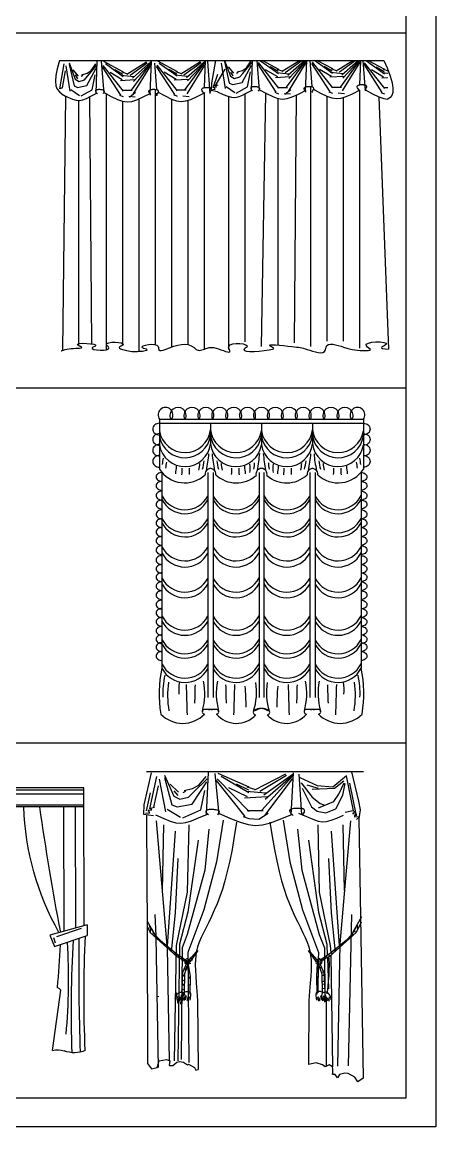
# Model space of a CAD drawing. Header units: inches. Extents: x 10 to 52.5, y 12.6 to 37.4.
# Drawn here: x 47.87 to 52.53, y 12.58 to 25.02 of the extents above; entities that cross this region are included whole.
import ezdxf

# ---------------------------------------------------------------- set-up
doc = ezdxf.new("R2010")
doc.units = ezdxf.units.IN
doc.header["$MEASUREMENT"] = 0
for name, color, linetype in [('02', 2, 'Continuous'), ('4', 4, 'Continuous'), ('kadrbm', 4, 'Continuous')]:
    doc.layers.add(name, color=color, linetype=linetype)

# ---------------------------------------------------------------- blocks, each defined once
blk = doc.blocks.new('kadrbm')
at = {"layer": 'kadrbm', "color": 4}
blk.add_lwpolyline([(0, 0), (0, 24.797), (21, 24.797), (21, 0), (0, 0)], close=True, dxfattribs=at)
blk.add_lwpolyline([(20.663, 0.326), (20.663, 24.46), (0.337, 24.46), (0.337, 0.326), (20.663, 0.326)], dxfattribs=at)

msp = doc.modelspace()

# ---------------------------------------------------------------- linework, layer by layer
at = {"layer": '02'}
for p, q in [((48.285, 24.589), (51.94, 24.589)), ((48.29, 24.269), (48.341, 24.552)), ((48.357, 24.528), (48.404, 24.242)), ((48.396, 24.564), (48.463, 24.38)), ((48.397, 24.544), (48.45, 24.303)), ((48.602, 24.411), (48.703, 24.533)), ((48.645, 24.475), (48.695, 24.552)), ((48.769, 24.518), (48.974, 24.2)), ((48.775, 24.532), (49.004, 24.244)), ((48.781, 24.58), (49.004, 24.461)), ((49.045, 24.434), (49.268, 24.574)), ((49.081, 24.422), (49.274, 24.562)), ((49.096, 24.256), (49.316, 24.556)), ((49.117, 24.209), (49.316, 24.532)), ((49.377, 24.522), (49.582, 24.205)), ((49.383, 24.537), (49.613, 24.249)), ((49.389, 24.585), (49.612, 24.466)), ((49.653, 24.439), (49.876, 24.579)), ((49.689, 24.427), (49.882, 24.567)), ((49.704, 24.261), (49.924, 24.561)), ((49.725, 24.214), (49.924, 24.537)), ((50.107, 24.56), (50.153, 24.274)), ((50.147, 24.589), (50.213, 24.412)), ((50.147, 24.577), (50.199, 24.335)), ((50.187, 24.517), (50.246, 24.446)), ((50.344, 24.341), (50.45, 24.536)), ((50.352, 24.443), (50.452, 24.565)), ((50.394, 24.507), (50.445, 24.584)), ((50.518, 24.55), (50.723, 24.232)), ((50.524, 24.565), (50.754, 24.276)), ((50.573, 24.589), (50.753, 24.493)), ((50.661, 24.52), (50.75, 24.467)), ((50.795, 24.467), (50.991, 24.589)), ((50.83, 24.455), (51.017, 24.589)), ((50.845, 24.288), (51.065, 24.588)), ((50.866, 24.241), (51.065, 24.565)), ((51.126, 24.555), (51.332, 24.237)), ((51.132, 24.57), (51.362, 24.281)), ((51.19, 24.589), (51.361, 24.498)), ((51.269, 24.525), (51.358, 24.471)), ((51.403, 24.471), (51.591, 24.589)), ((51.439, 24.46), (51.618, 24.589)), ((51.454, 24.293), (51.671, 24.589)), ((51.474, 24.246), (51.674, 24.57)), ((51.713, 24.547), (51.918, 24.229)), ((51.718, 24.562), (51.948, 24.274)), ((51.763, 24.589), (51.947, 24.491)), ((51.855, 24.518), (51.944, 24.464)), ((48.437, 24.485), (48.497, 24.414)), ((48.462, 24.426), (48.491, 24.384)), ((48.53, 24.413), (48.549, 24.424)), ((48.539, 24.428), (48.598, 24.446)), ((48.569, 24.371), (48.602, 24.411)), ((48.595, 24.309), (48.701, 24.504)), ((48.598, 24.446), (48.645, 24.475)), ((48.656, 24.259), (48.687, 24.428)), ((48.911, 24.488), (49.001, 24.434)), ((48.989, 24.461), (49.051, 24.437)), ((49.52, 24.493), (49.609, 24.439)), ((49.597, 24.466), (49.659, 24.442)), ((50.018, 24.281), (50.071, 24.435)), ((50.04, 24.301), (50.153, 24.493)), ((50.212, 24.459), (50.241, 24.416)), ((50.213, 24.412), (50.257, 24.385)), ((50.257, 24.385), (50.319, 24.403)), ((50.28, 24.445), (50.299, 24.457)), ((50.288, 24.461), (50.348, 24.478)), ((50.319, 24.403), (50.352, 24.443)), ((50.348, 24.478), (50.394, 24.507)), ((50.406, 24.291), (50.437, 24.461)), ((50.738, 24.493), (50.801, 24.469)), ((51.346, 24.498), (51.409, 24.474)), ((51.933, 24.491), (51.995, 24.467)), ((48.296, 24.272), (48.325, 24.283)), ((48.45, 24.303), (48.488, 24.286)), ((48.463, 24.38), (48.508, 24.353)), ((48.488, 24.286), (48.595, 24.309)), ((48.508, 24.353), (48.569, 24.371)), ((50.028, 24.287), (50.056, 24.291)), ((50.042, 24.266), (50.028, 24.287)), ((50.045, 24.305), (50.075, 24.315)), ((50.056, 24.291), (50.045, 24.305)), ((50.164, 24.297), (50.261, 24.227)), ((50.199, 24.335), (50.238, 24.318)), ((50.238, 24.318), (50.344, 24.341)), ((50.278, 24.221), (50.406, 24.291)), ((50.741, 24.285), (50.856, 24.285)), ((51.113, 24.296), (51.113, 21.366)), ((51.349, 24.29), (51.464, 24.29)), ((51.936, 24.283), (51.985, 24.283)), ((48.415, 24.264), (48.511, 24.195)), ((48.529, 24.189), (48.656, 24.259)), ((48.623, 24.178), (48.646, 21.398)), ((48.811, 24.216), (48.811, 21.33)), ((48.962, 24.2), (49.004, 24.182)), ((48.992, 24.253), (49.106, 24.253)), ((49.068, 24.186), (49.139, 24.18)), ((49.075, 24.176), (49.142, 24.231)), ((49.179, 24.156), (49.179, 21.313)), ((49.364, 24.264), (49.364, 21.39)), ((49.548, 24.155), (49.548, 21.361)), ((49.57, 24.204), (49.612, 24.187)), ((49.6, 24.258), (49.714, 24.258)), ((49.676, 24.191), (49.747, 24.185)), ((49.917, 24.222), (49.917, 21.336)), ((50.01, 24.263), (50.042, 24.266)), ((50.192, 24.184), (50.192, 21.332)), ((50.376, 24.212), (50.376, 21.42)), ((50.609, 24.222), (50.559, 21.368)), ((50.712, 24.232), (50.753, 24.214)), ((50.745, 24.163), (50.745, 21.39)), ((50.817, 24.218), (50.889, 24.212)), ((50.824, 24.208), (50.892, 24.263)), ((50.953, 24.199), (50.929, 21.409)), ((51.298, 24.187), (51.298, 21.427)), ((51.32, 24.237), (51.361, 24.219)), ((51.425, 24.223), (51.497, 24.217)), ((51.482, 24.173), (51.482, 21.427)), ((51.666, 24.254), (51.666, 21.35)), ((51.906, 24.229), (51.947, 24.212)), ((48.499, 24.141), (48.499, 21.398)), ((48.995, 24.131), (48.995, 21.38)), ((49.732, 24.14), (49.732, 21.39)), ((49.413, 20.502), (51.71, 20.502)), ((49.988, 20.502), (49.988, 20.27)), ((50.562, 20.502), (50.562, 20.26)), ((51.136, 20.502), (51.136, 20.27)), ((49.956, 19.948), (49.956, 17.412)), ((50.019, 19.948), (50.019, 17.412)), ((50.534, 19.948), (50.534, 17.412)), ((50.589, 19.948), (50.589, 17.412)), ((51.105, 19.948), (51.105, 17.412)), ((51.167, 19.948), (51.167, 17.412)), ((49.265, 16.581), (51.711, 16.581)), ((49.96, 16.568), (49.94, 16.096)), ((50.035, 16.559), (50.08, 16.096)), ((50.071, 16.56), (50.421, 16.407)), ((50.587, 16.317), (50.918, 16.555)), ((50.918, 16.563), (50.893, 16.088)), ((49.303, 16.161), (49.383, 16.523)), ((49.408, 16.493), (49.481, 16.126)), ((49.468, 16.539), (49.574, 16.303)), ((49.471, 16.514), (49.553, 16.204)), ((49.533, 16.438), (49.626, 16.347)), ((49.78, 16.212), (49.946, 16.462)), ((49.792, 16.343), (49.949, 16.499)), ((49.858, 16.425), (49.937, 16.524)), ((50.053, 16.48), (50.374, 16.072)), ((50.062, 16.499), (50.422, 16.129)), ((50.106, 16.526), (50.421, 16.342)), ((50.276, 16.441), (50.416, 16.373)), ((50.486, 16.373), (50.835, 16.552)), ((50.542, 16.358), (50.845, 16.537)), ((50.565, 16.144), (50.91, 16.529)), ((50.598, 16.083), (50.91, 16.499)), ((50.602, 16.268), (50.923, 16.547)), ((50.983, 16.551), (51.013, 16.096)), ((50.994, 16.514), (51.19, 16.422)), ((51.008, 16.453), (51.134, 16.289)), ((51.073, 16.43), (51.199, 16.392)), ((51.367, 16.407), (51.52, 16.533)), ((51.385, 16.392), (51.488, 16.476)), ((51.432, 16.323), (51.492, 16.453)), ((51.478, 16.312), (51.506, 16.445)), ((51.514, 16.531), (51.595, 16.137)), ((51.555, 16.449), (51.63, 16.08)), ((48.56, 16.368), (46.209, 16.372)), ((48.56, 16.325), (46.209, 16.325)), ((49.268, 16.135), (49.313, 16.338)), ((49.348, 16.177), (49.403, 16.42)), ((49.573, 16.363), (49.618, 16.308)), ((49.574, 16.303), (49.643, 16.269)), ((49.679, 16.345), (49.709, 16.36)), ((49.692, 16.365), (49.786, 16.388)), ((49.74, 16.291), (49.792, 16.343)), ((49.786, 16.388), (49.858, 16.425)), ((49.877, 16.147), (49.925, 16.365)), ((50.189, 16.401), (50.401, 16.297)), ((50.388, 16.357), (50.612, 16.338)), ((50.397, 16.407), (50.495, 16.377)), ((51.022, 16.392), (51.124, 16.182)), ((51.134, 16.381), (51.385, 16.392)), ((51.19, 16.422), (51.367, 16.407)), ((51.376, 16.243), (51.432, 16.323)), ((51.399, 16.16), (51.478, 16.312)), ((48.56, 16.202), (46.208, 16.202)), ((48.341, 14.781), (48.336, 16.181)), ((48.47, 14.817), (48.465, 16.181)), ((49.311, 16.165), (49.358, 16.179)), ((49.553, 16.204), (49.613, 16.182)), ((49.613, 16.182), (49.78, 16.212)), ((49.643, 16.269), (49.74, 16.291)), ((50.371, 16.285), (50.627, 16.297)), ((51.124, 16.182), (51.19, 16.133)), ((51.134, 16.289), (51.222, 16.221)), ((51.204, 16.171), (51.376, 16.243)), ((51.222, 16.221), (51.264, 16.205)), ((49.257, 16.112), (49.306, 16.116)), ((49.284, 16.143), (49.328, 16.147)), ((49.306, 16.116), (49.284, 16.143)), ((49.328, 16.147), (49.311, 16.165)), ((49.498, 16.155), (49.649, 16.066)), ((49.677, 16.058), (49.877, 16.147)), ((50.356, 16.072), (50.421, 16.049)), ((50.402, 16.141), (50.581, 16.14)), ((50.533, 16.041), (50.638, 16.112)), ((51.19, 16.133), (51.287, 16.114)), ((51.287, 16.114), (51.399, 16.16)), ((51.505, 16.123), (51.595, 16.142)), ((51.613, 16.123), (51.589, 16.108)), ((51.589, 16.108), (51.637, 16.098)), ((51.595, 16.142), (51.613, 16.123)), ((51.637, 16.098), (51.607, 16.074)), ((51.607, 16.074), (51.666, 16.069)), ((51.666, 16.069), (51.631, 16.04)), ((49.374, 16.024), (49.497, 14.619)), ((49.459, 15.978), (49.443, 15.239)), ((49.743, 15.978), (49.724, 15.221)), ((49.969, 15.931), (49.922, 15.468)), ((50.13, 16.032), (50.054, 15.561)), ((50.421, 16.049), (50.533, 16.041)), ((50.807, 16.032), (50.883, 15.561)), ((50.968, 15.931), (51.015, 15.468)), ((51.195, 15.978), (51.213, 15.221)), ((51.563, 16.024), (51.443, 14.64)), ((51.478, 15.978), (51.494, 15.239)), ((49.591, 15.908), (49.5, 14.613)), ((49.847, 15.808), (49.733, 14.997)), ((51.091, 15.808), (51.204, 14.997)), ((51.346, 15.908), (51.438, 14.617)), ((49.62, 15.599), (49.591, 14.989)), ((50.054, 15.561), (49.913, 15.02)), ((50.883, 15.561), (51.025, 15.02)), ((51.317, 15.599), (51.346, 14.989)), ((49.922, 15.468), (49.724, 14.742)), ((51.015, 15.468), (51.213, 14.742)), ((49.724, 15.221), (49.601, 14.619)), ((51.213, 15.221), (51.336, 14.619)), ((49.362, 14.969), (49.371, 14.729)), ((49.591, 14.989), (49.544, 14.549)), ((49.733, 14.997), (49.639, 14.634)), ((49.913, 15.02), (49.733, 14.541)), ((51.025, 15.02), (51.204, 14.541)), ((51.204, 14.997), (51.298, 14.634)), ((51.346, 14.989), (51.389, 14.584)), ((51.575, 14.969), (51.54, 13.265)), ((51.688, 14.941), (51.573, 14.736)), ((48.531, 14.813), (48.254, 14.719)), ((49.275, 14.837), (49.308, 14.765)), ((49.276, 14.893), (49.364, 14.736)), ((49.298, 14.85), (49.313, 14.805)), ((51.618, 14.811), (51.601, 14.772)), ((51.684, 14.883), (51.629, 14.765)), ((51.639, 14.85), (51.639, 14.811)), ((51.639, 14.811), (51.652, 14.811)), ((48.219, 14.708), (48.239, 14.651)), ((49.308, 14.765), (49.61, 14.495)), ((49.313, 14.805), (49.309, 14.757)), ((49.332, 14.8), (49.344, 14.752)), ((49.344, 14.752), (49.334, 14.743)), ((49.36, 14.741), (49.367, 14.723)), ((49.367, 14.723), (49.362, 14.72)), ((49.364, 14.736), (49.423, 14.677)), ((49.372, 14.708), (49.397, 13.244)), ((49.386, 14.702), (49.381, 14.699)), ((49.384, 14.716), (49.386, 14.702)), ((49.407, 14.692), (49.413, 14.683)), ((49.724, 14.742), (49.667, 14.595)), ((51.213, 14.742), (51.27, 14.595)), ((51.629, 14.765), (51.327, 14.495)), ((51.573, 14.736), (51.514, 14.677)), ((51.536, 14.694), (51.533, 14.683)), ((51.591, 14.755), (51.574, 14.727)), ((51.574, 14.727), (51.601, 14.741)), ((51.601, 14.772), (51.628, 14.778)), ((49.413, 14.683), (49.414, 14.671)), ((49.423, 14.677), (49.597, 14.534)), ((49.451, 14.65), (49.463, 14.635)), ((49.463, 14.635), (49.46, 14.628)), ((49.497, 14.619), (49.497, 14.616)), ((49.498, 14.595), (49.521, 13.319)), ((49.499, 14.595), (49.499, 14.589)), ((49.5, 14.611), (49.511, 14.599)), ((49.511, 14.599), (49.507, 14.584)), ((49.537, 14.582), (49.546, 14.567)), ((49.546, 14.567), (49.543, 14.556)), ((49.601, 14.619), (49.577, 13.319)), ((49.639, 14.634), (49.62, 13.319)), ((49.667, 14.595), (49.658, 13.337)), ((49.762, 14.441), (49.847, 14.565)), ((51.176, 14.441), (51.091, 14.565)), ((51.27, 14.595), (51.274, 14.013)), ((51.298, 14.634), (51.303, 14.508)), ((51.336, 14.619), (51.342, 14.536)), ((51.514, 14.677), (51.34, 14.534)), ((51.403, 14.574), (51.383, 14.563)), ((51.383, 14.563), (51.396, 14.557)), ((51.443, 14.64), (51.42, 13.259)), ((51.451, 14.63), (51.444, 14.613)), ((51.444, 14.613), (51.454, 14.613)), ((51.499, 14.666), (51.499, 14.655)), ((51.499, 14.655), (51.505, 14.663)), ((49.589, 14.531), (49.583, 14.519)), ((49.584, 14.543), (49.589, 14.531)), ((49.597, 14.534), (49.733, 14.438)), ((49.604, 14.523), (49.628, 14.504)), ((49.61, 14.495), (49.749, 14.417)), ((49.628, 14.504), (49.618, 14.491)), ((49.662, 14.486), (49.668, 14.461)), ((49.668, 14.461), (49.662, 14.45)), ((49.687, 14.441), (49.722, 14.475)), ((49.698, 14.42), (49.762, 14.441)), ((49.703, 14.44), (49.727, 14.448)), ((49.722, 14.475), (49.75, 14.458)), ((49.727, 14.448), (49.735, 14.437)), ((49.735, 14.437), (49.731, 14.411)), ((49.733, 14.541), (49.743, 13.3)), ((49.733, 14.438), (49.774, 14.489)), ((49.75, 14.458), (49.743, 14.418)), ((49.761, 14.476), (49.781, 14.47)), ((49.774, 14.489), (49.83, 14.551)), ((49.781, 14.47), (49.777, 14.452)), ((49.781, 14.494), (49.799, 14.496)), ((49.799, 14.496), (49.791, 14.488)), ((51.163, 14.489), (51.107, 14.551)), ((51.188, 14.458), (51.163, 14.489)), ((51.217, 14.419), (51.176, 14.441)), ((51.215, 14.475), (51.187, 14.458)), ((51.187, 14.458), (51.194, 14.418)), ((51.2, 14.435), (51.207, 14.461)), ((51.204, 14.541), (51.202, 14.467)), ((51.204, 14.438), (51.202, 14.441)), ((51.207, 14.461), (51.222, 14.456)), ((51.208, 14.432), (51.217, 14.446)), ((51.25, 14.441), (51.215, 14.475)), ((51.222, 14.456), (51.23, 14.439)), ((51.23, 14.439), (51.226, 14.426)), ((51.34, 14.534), (51.232, 14.458)), ((51.244, 14.465), (51.237, 14.454)), ((51.237, 14.454), (51.264, 14.459)), ((51.327, 14.495), (51.24, 14.45)), ((51.278, 14.484), (51.266, 14.472)), ((51.266, 14.472), (51.284, 14.474)), ((51.293, 14.498), (51.291, 14.484)), ((51.291, 14.484), (51.306, 14.484)), ((51.304, 14.483), (51.317, 14.132)), ((51.318, 14.491), (51.32, 14.477)), ((51.322, 14.517), (51.32, 14.505)), ((51.32, 14.505), (51.335, 14.506)), ((51.32, 14.477), (51.322, 14.453)), ((51.322, 14.453), (51.323, 14.427)), ((51.344, 14.51), (51.363, 13.253)), ((51.352, 14.544), (51.35, 14.531)), ((51.35, 14.531), (51.365, 14.53)), ((49.674, 14.315), (49.663, 14.116)), ((49.726, 14.432), (49.674, 14.315)), ((49.686, 14.337), (49.695, 14.363)), ((49.694, 14.432), (49.715, 14.406)), ((49.733, 14.406), (49.694, 14.301)), ((49.695, 14.363), (49.705, 14.35)), ((49.705, 14.35), (49.705, 14.345)), ((49.709, 14.383), (49.717, 14.383)), ((49.715, 14.406), (49.75, 14.418)), ((49.717, 14.383), (49.721, 14.376)), ((49.733, 14.421), (49.757, 14.276)), ((49.75, 14.418), (49.767, 14.421)), ((51.187, 14.418), (51.17, 14.421)), ((51.191, 14.416), (51.18, 14.276)), ((51.186, 14.315), (51.196, 14.315)), ((51.222, 14.406), (51.187, 14.418)), ((51.202, 14.43), (51.188, 14.423)), ((51.193, 14.354), (51.196, 14.352)), ((51.202, 14.43), (51.195, 14.086)), ((51.204, 14.406), (51.243, 14.301)), ((51.217, 14.419), (51.264, 14.315)), ((51.243, 14.432), (51.222, 14.406)), ((51.222, 14.372), (51.234, 14.372)), ((51.243, 14.318), (51.256, 14.322)), ((51.263, 14.318), (51.275, 14.112)), ((51.321, 14.316), (51.319, 14.283)), ((51.322, 14.346), (51.321, 14.316)), ((51.323, 14.374), (51.322, 14.346)), ((51.323, 14.427), (51.323, 14.401)), ((51.323, 14.401), (51.323, 14.374)), ((49.672, 14.22), (49.68, 14.231)), ((49.68, 14.231), (49.686, 14.22)), ((49.682, 14.285), (49.69, 14.285)), ((49.682, 14.275), (49.682, 14.285)), ((49.69, 14.285), (49.69, 14.282)), ((49.694, 14.301), (49.691, 14.085)), ((49.741, 14.251), (49.751, 14.267)), ((49.751, 14.267), (49.751, 14.249)), ((49.757, 14.276), (49.754, 14.071)), ((51.18, 14.276), (51.184, 14.071)), ((51.184, 14.272), (51.198, 14.263)), ((51.184, 14.224), (51.193, 14.225)), ((51.243, 14.301), (51.246, 14.085)), ((51.243, 14.277), (51.261, 14.287)), ((51.245, 14.212), (51.265, 14.218)), ((51.247, 14.185), (51.268, 14.188)), ((51.313, 14.211), (51.309, 14.169)), ((51.316, 14.249), (51.313, 14.211)), ((51.319, 14.283), (51.316, 14.249)), ((49.625, 13.968), (49.599, 14.093)), ((49.691, 14.085), (49.653, 13.986)), ((49.663, 14.116), (49.658, 14.089)), ((49.666, 14.172), (49.676, 14.184)), ((49.67, 14.118), (49.678, 14.131)), ((49.676, 14.184), (49.684, 14.179)), ((49.678, 14.131), (49.69, 14.118)), ((49.684, 14.179), (49.684, 14.169)), ((49.741, 14.176), (49.747, 14.182)), ((49.747, 14.182), (49.757, 14.177)), ((51.176, 14.08), (51.173, 14.068)), ((51.173, 14.068), (51.174, 14.051)), ((51.18, 14.089), (51.176, 14.08)), ((51.187, 14.095), (51.18, 14.089)), ((51.186, 14.169), (51.202, 14.172)), ((51.195, 14.099), (51.187, 14.095)), ((51.204, 14.102), (51.195, 14.099)), ((51.214, 14.103), (51.204, 14.102)), ((51.225, 14.102), (51.214, 14.103)), ((51.236, 14.099), (51.225, 14.102)), ((51.247, 14.094), (51.236, 14.099)), ((51.246, 14.085), (51.248, 14.082)), ((51.257, 14.085), (51.247, 14.094)), ((51.25, 14.134), (51.268, 14.138)), ((51.274, 14.116), (51.279, 14.089)), ((51.304, 14.124), (51.299, 14.074)), ((51.309, 14.169), (51.304, 14.124)), ((49.397, 14.049), (49.397, 14.043)), ((49.614, 14.045), (49.603, 14.012)), ((49.632, 14.033), (49.614, 13.993)), ((49.647, 14.042), (49.636, 13.996)), ((49.636, 13.996), (49.636, 13.996)), ((49.658, 14.063), (49.651, 13.96)), ((49.662, 14.012), (49.657, 13.987)), ((49.67, 14.036), (49.662, 14.012)), ((49.67, 14.003), (49.666, 13.981)), ((49.679, 14.055), (49.668, 14.021)), ((49.684, 14.033), (49.67, 14.003)), ((49.698, 14.042), (49.679, 14.003)), ((49.712, 14.051), (49.701, 14.006)), ((49.701, 14.006), (49.701, 14.006)), ((49.727, 14.021), (49.722, 13.997)), ((49.735, 14.045), (49.727, 14.021)), ((49.735, 14.012), (49.731, 13.991)), ((49.75, 14.042), (49.735, 14.012)), ((51.174, 14.051), (51.177, 14.03)), ((51.177, 14.03), (51.183, 14.004)), ((51.187, 14.042), (51.202, 14.012)), ((51.202, 14.045), (51.21, 14.021)), ((51.202, 14.012), (51.206, 13.991)), ((51.21, 14.021), (51.215, 13.997)), ((51.225, 14.051), (51.236, 14.006)), ((51.236, 14.006), (51.236, 14.006)), ((51.24, 14.042), (51.258, 14.003)), ((51.253, 14.033), (51.268, 14.003)), ((51.258, 14.055), (51.269, 14.021)), ((51.26, 14.05), (51.284, 13.986)), ((51.268, 14.036), (51.275, 14.012)), ((51.268, 14.003), (51.271, 13.981)), ((51.281, 14.03), (51.274, 14.054)), ((51.275, 14.012), (51.28, 13.987)), ((51.28, 14.063), (51.292, 14.002)), ((51.294, 14.022), (51.289, 13.97)), ((51.289, 13.97), (51.289, 13.257)), ((51.29, 14.042), (51.301, 13.996)), ((51.294, 14.024), (51.294, 14.022)), ((51.301, 13.996), (51.301, 13.996)), ((51.305, 14.033), (51.323, 13.993)), ((51.323, 14.045), (51.335, 14.012))]:
    msp.add_line(p, q, dxfattribs=at)
for points in [[(48.285, 24.589), (48.259, 24.495), (48.245, 24.418), (48.241, 24.355), (48.247, 24.305), (48.262, 24.266), (48.285, 24.234), (48.316, 24.208), (48.354, 24.186)], [(48.709, 24.586), (48.697, 24.218)], [(48.757, 24.58), (48.786, 24.218)], [(48.803, 24.554), (49.004, 24.41)], [(49.109, 24.391), (49.321, 24.577)], [(49.119, 24.353), (49.324, 24.57)], [(49.321, 24.583), (49.305, 24.212)], [(49.355, 24.557), (49.379, 24.263)], [(49.411, 24.559), (49.612, 24.415)], [(49.718, 24.396), (49.929, 24.581)], [(49.727, 24.358), (49.932, 24.575)], [(49.929, 24.588), (49.916, 24.283)], [(49.952, 24.577), (49.981, 24.216)], [(50.045, 24.589), (49.997, 24.333), (49.994, 24.253), (50.066, 24.24)], [(50.458, 24.589), (50.446, 24.251)], [(50.509, 24.589), (50.536, 24.251)], [(50.552, 24.586), (50.753, 24.442)], [(50.859, 24.423), (51.048, 24.589)], [(50.869, 24.385), (51.061, 24.589)], [(51.069, 24.589), (51.054, 24.244)], [(51.105, 24.589), (51.128, 24.295)], [(51.16, 24.591), (51.362, 24.447)], [(51.467, 24.428), (51.651, 24.589)], [(51.477, 24.39), (51.665, 24.589)], [(51.677, 24.589), (51.665, 24.315)], [(51.703, 24.589), (51.73, 24.248)], [(51.746, 24.584), (51.948, 24.44)], [(51.94, 24.589), (51.977, 24.506), (52.012, 24.412), (52.034, 24.336), (52.043, 24.276), (52.04, 24.23), (52.029, 24.196), (52.01, 24.171), (51.985, 24.153)], [(48.319, 24.281), (48.354, 24.471)], [(48.856, 24.456), (48.991, 24.375)], [(48.982, 24.422), (49.125, 24.407)], [(49.464, 24.461), (49.599, 24.38)], [(49.591, 24.427), (49.734, 24.412)], [(50.605, 24.488), (50.741, 24.407)], [(50.721, 24.398), (50.885, 24.407)], [(50.732, 24.454), (50.875, 24.439)], [(51.214, 24.493), (51.349, 24.412)], [(51.33, 24.403), (51.493, 24.412)], [(51.34, 24.459), (51.483, 24.444)], [(51.8, 24.486), (51.935, 24.405)], [(51.916, 24.395), (51.985, 24.399)], [(51.926, 24.452), (51.985, 24.446)], [(48.972, 24.365), (49.135, 24.375)], [(49.58, 24.37), (49.743, 24.38)], [(49.913, 24.22), (49.901, 24.236), (49.894, 24.248), (49.891, 24.258), (49.891, 24.266), (49.893, 24.272), (49.898, 24.276), (49.904, 24.28), (49.911, 24.282), (49.918, 24.283), (49.925, 24.284), (49.932, 24.285), (49.939, 24.285), (49.945, 24.285), (49.951, 24.285), (49.957, 24.285), (49.963, 24.284), (49.967, 24.284), (49.972, 24.284), (49.975, 24.283), (49.979, 24.283), (49.982, 24.282), (49.985, 24.28), (49.987, 24.278), (49.99, 24.275), (49.992, 24.272), (49.993, 24.267), (49.994, 24.262), (49.994, 24.256), (49.992, 24.249), (49.989, 24.241), (49.984, 24.233), (49.977, 24.224)], [(50.462, 24.247), (50.455, 24.255), (50.449, 24.263), (50.446, 24.27), (50.445, 24.276), (50.445, 24.281), (50.447, 24.286), (50.451, 24.29), (50.456, 24.293), (50.462, 24.295), (50.47, 24.296), (50.479, 24.297), (50.488, 24.297), (50.497, 24.296), (50.506, 24.295), (50.515, 24.294), (50.522, 24.292), (50.528, 24.289), (50.533, 24.286), (50.537, 24.282), (50.538, 24.278), (50.538, 24.272), (50.536, 24.264), (50.532, 24.255), (50.526, 24.244)], [(51.066, 24.232), (51.054, 24.248), (51.047, 24.26), (51.044, 24.27), (51.044, 24.278), (51.047, 24.284), (51.051, 24.288), (51.058, 24.292), (51.064, 24.294), (51.071, 24.295), (51.078, 24.296), (51.085, 24.297), (51.092, 24.297), (51.098, 24.297), (51.105, 24.297), (51.11, 24.297), (51.116, 24.296), (51.121, 24.296), (51.125, 24.296), (51.129, 24.295), (51.132, 24.295), (51.135, 24.294), (51.138, 24.292), (51.14, 24.29), (51.143, 24.287), (51.145, 24.283), (51.146, 24.279), (51.147, 24.274), (51.147, 24.268), (51.146, 24.261), (51.142, 24.253), (51.137, 24.245), (51.13, 24.235)], [(51.139, 24.269), (51.228, 24.221), (51.298, 24.187), (51.355, 24.167), (51.407, 24.159), (51.458, 24.165), (51.516, 24.183), (51.586, 24.215), (51.675, 24.259)], [(51.663, 24.253), (51.651, 24.268), (51.643, 24.28), (51.64, 24.29), (51.64, 24.298), (51.643, 24.304), (51.648, 24.309), (51.654, 24.312), (51.661, 24.314), (51.668, 24.316), (51.675, 24.317), (51.682, 24.317), (51.688, 24.317), (51.695, 24.317), (51.701, 24.317), (51.707, 24.317), (51.712, 24.316), (51.717, 24.316), (51.721, 24.316), (51.725, 24.316), (51.728, 24.315), (51.732, 24.314), (51.734, 24.312), (51.737, 24.31), (51.739, 24.307), (51.741, 24.304), (51.743, 24.299), (51.744, 24.294), (51.743, 24.288), (51.742, 24.281), (51.739, 24.273), (51.734, 24.265), (51.727, 24.256)], [(48.316, 24.204), (48.38, 24.175), (48.432, 24.155), (48.474, 24.143), (48.511, 24.14), (48.548, 24.146), (48.59, 24.162), (48.641, 24.187), (48.706, 24.222)], [(48.713, 24.215), (48.705, 24.223), (48.7, 24.231), (48.697, 24.238), (48.695, 24.244), (48.695, 24.249), (48.697, 24.254), (48.701, 24.257), (48.706, 24.261), (48.713, 24.263), (48.721, 24.264), (48.729, 24.265), (48.739, 24.265), (48.748, 24.264), (48.757, 24.263), (48.765, 24.261), (48.773, 24.259), (48.779, 24.257), (48.784, 24.254), (48.787, 24.25), (48.789, 24.246), (48.789, 24.24), (48.787, 24.232), (48.783, 24.223), (48.777, 24.212)], [(48.781, 24.231), (48.87, 24.184), (48.94, 24.15), (48.998, 24.13), (49.049, 24.122), (49.1, 24.128), (49.158, 24.146), (49.228, 24.178), (49.317, 24.222)], [(49.317, 24.2), (49.305, 24.215), (49.298, 24.228), (49.294, 24.238), (49.294, 24.246), (49.297, 24.252), (49.302, 24.256), (49.308, 24.259), (49.315, 24.262), (49.322, 24.263), (49.329, 24.264), (49.336, 24.265), (49.342, 24.265), (49.349, 24.265), (49.355, 24.265), (49.361, 24.264), (49.366, 24.264), (49.371, 24.264), (49.375, 24.263), (49.379, 24.263), (49.383, 24.262), (49.386, 24.261), (49.388, 24.26), (49.391, 24.258), (49.393, 24.255), (49.395, 24.251), (49.397, 24.247), (49.398, 24.242), (49.398, 24.235), (49.396, 24.229), (49.393, 24.221), (49.388, 24.212), (49.381, 24.203)], [(49.378, 24.192), (49.38, 24.219)], [(49.383, 24.207), (49.384, 24.196)], [(49.39, 24.236), (49.478, 24.189), (49.548, 24.155), (49.606, 24.135), (49.657, 24.127), (49.708, 24.133), (49.766, 24.151), (49.836, 24.183), (49.926, 24.227)], [(49.913, 24.22), (49.913, 24.217)], [(50.065, 24.236), (50.13, 24.207), (50.181, 24.187), (50.223, 24.175), (50.261, 24.172), (50.298, 24.179), (50.34, 24.194), (50.391, 24.219), (50.456, 24.254)], [(50.531, 24.264), (50.62, 24.216), (50.69, 24.182), (50.747, 24.162), (50.798, 24.154), (50.85, 24.16), (50.907, 24.178), (50.978, 24.21), (51.067, 24.254)], [(51.133, 24.239), (51.134, 24.228)], [(51.663, 24.253), (51.662, 24.249)], [(51.725, 24.261), (51.814, 24.214), (51.884, 24.18), (51.941, 24.159), (51.985, 24.153)], [(49.368, 16.093), (49.461, 16.051), (49.535, 16.021), (49.596, 16.003), (49.652, 15.998), (49.709, 16.005), (49.773, 16.024), (49.853, 16.056), (49.955, 16.1)], [(49.965, 16.092), (49.953, 16.102), (49.945, 16.112), (49.94, 16.121), (49.937, 16.128), (49.938, 16.135), (49.941, 16.141), (49.947, 16.146), (49.955, 16.15), (49.965, 16.153), (49.977, 16.155), (49.991, 16.155), (50.005, 16.155), (50.02, 16.155), (50.034, 16.153), (50.047, 16.151), (50.059, 16.149), (50.069, 16.146), (50.076, 16.142), (50.081, 16.137), (50.084, 16.131), (50.084, 16.123), (50.081, 16.114), (50.075, 16.102), (50.065, 16.088)], [(50.072, 16.113), (50.212, 16.052), (50.321, 16.009), (50.411, 15.982), (50.492, 15.973), (50.572, 15.98), (50.663, 16.003), (50.773, 16.044), (50.913, 16.1)], [(50.918, 16.084), (50.899, 16.103), (50.888, 16.119), (50.883, 16.132), (50.883, 16.142), (50.887, 16.15), (50.894, 16.156), (50.904, 16.16), (50.915, 16.163), (50.926, 16.165), (50.937, 16.166), (50.948, 16.167), (50.958, 16.167), (50.968, 16.167), (50.978, 16.167), (50.987, 16.166), (50.995, 16.166), (51.003, 16.165), (51.01, 16.165), (51.016, 16.165), (51.021, 16.164), (51.026, 16.162), (51.03, 16.16), (51.034, 16.158), (51.038, 16.154), (51.041, 16.149), (51.043, 16.144), (51.045, 16.137), (51.044, 16.129), (51.042, 16.12), (51.037, 16.11), (51.029, 16.1), (51.018, 16.088)], [(50.978, 16.112), (51.069, 16.071), (51.141, 16.041), (51.199, 16.022), (51.248, 16.014), (51.296, 16.017), (51.348, 16.031), (51.41, 16.055), (51.487, 16.088)], [(49.591, 14.021), (49.598, 14.044), (49.606, 14.062), (49.615, 14.075), (49.625, 14.084), (49.636, 14.09), (49.647, 14.093), (49.658, 14.093), (49.668, 14.092), (49.677, 14.09), (49.685, 14.086), (49.692, 14.08), (49.696, 14.071), (49.699, 14.058), (49.698, 14.042), (49.695, 14.021), (49.689, 13.995)], [(49.657, 14.03), (49.663, 14.054), (49.671, 14.071), (49.68, 14.085), (49.691, 14.094), (49.701, 14.099), (49.712, 14.102), (49.723, 14.103), (49.733, 14.102), (49.742, 14.099), (49.75, 14.095), (49.757, 14.089), (49.761, 14.08), (49.764, 14.068), (49.764, 14.051), (49.76, 14.03), (49.754, 14.004)], [(51.346, 14.021), (51.339, 14.044), (51.331, 14.062), (51.322, 14.075), (51.312, 14.084), (51.301, 14.09), (51.29, 14.093), (51.28, 14.093), (51.269, 14.092), (51.26, 14.09), (51.252, 14.086), (51.246, 14.08), (51.241, 14.071), (51.239, 14.058), (51.239, 14.042), (51.242, 14.021), (51.248, 13.995)]]:
    msp.add_lwpolyline(points, dxfattribs=at)
for points in [[(49.413, 20.502, 0.087087), (49.384, 20.497, 0.093014), (49.36, 20.483, 0.102839), (49.343, 20.461, 0.224891), (49.343, 20.412, 0.102839), (49.36, 20.39, 0.093014), (49.384, 20.376, 0.087087), (49.413, 20.37, 0.087087)], [(51.71, 20.502, -0.087087), (51.74, 20.497, -0.093014), (51.764, 20.483, -0.102839), (51.78, 20.461, -0.224891), (51.78, 20.412, -0.102839), (51.764, 20.39, -0.093014), (51.74, 20.376, -0.087087), (51.71, 20.37, -0.087087)], [(49.413, 20.386, 0.087087), (49.384, 20.381, 0.093014), (49.36, 20.367, 0.102839), (49.343, 20.345, 0.224891), (49.343, 20.295, 0.102839), (49.36, 20.273, 0.093014), (49.384, 20.259, 0.087087), (49.413, 20.254, 0.087087)], [(51.71, 20.386, -0.087087), (51.74, 20.381, -0.093014), (51.764, 20.367, -0.102839), (51.78, 20.345, -0.224891), (51.78, 20.295, -0.102839), (51.764, 20.273, -0.093014), (51.74, 20.259, -0.087087), (51.71, 20.254, -0.087087)], [(49.413, 20.265, 0.087087), (49.384, 20.26, 0.093014), (49.36, 20.246, 0.102839), (49.343, 20.224, 0.224891), (49.343, 20.174, 0.102839), (49.36, 20.152, 0.093014), (49.384, 20.138, 0.087087), (49.413, 20.133, 0.087087)], [(51.71, 20.265, -0.087087), (51.74, 20.26, -0.093014), (51.764, 20.246, -0.102839), (51.78, 20.224, -0.224891), (51.78, 20.174, -0.102839), (51.764, 20.152, -0.093014), (51.74, 20.138, -0.087087), (51.71, 20.133, -0.087087)], [(49.413, 20.139, 0.087087), (49.384, 20.134, 0.093014), (49.36, 20.12, 0.102839), (49.343, 20.098, 0.224891), (49.343, 20.048, 0.102839), (49.36, 20.026, 0.093014), (49.384, 20.012, 0.087087), (49.413, 20.007, 0.087087)], [(51.71, 20.139, -0.087087), (51.74, 20.134, -0.093014), (51.764, 20.12, -0.102839), (51.78, 20.098, -0.224891), (51.78, 20.048, -0.102839), (51.764, 20.026, -0.093014), (51.74, 20.012, -0.087087), (51.71, 20.007, -0.087087)], [(49.441, 19.948, 0.076564), (49.415, 19.944, 0.086553), (49.394, 19.934, 0.105835), (49.379, 19.917, 0.254285), (49.379, 19.879, 0.105835), (49.394, 19.862, 0.086553), (49.415, 19.852, 0.076564), (49.441, 19.848, 0.076564)], [(51.683, 19.948, -0.076564), (51.709, 19.944, -0.086553), (51.73, 19.934, -0.105835), (51.744, 19.917, -0.254285), (51.744, 19.879, -0.105835), (51.73, 19.862, -0.086553), (51.709, 19.852, -0.076564), (51.683, 19.848, -0.076564)], [(49.441, 19.849, 0.076564), (49.415, 19.845, 0.086553), (49.394, 19.834, 0.105835), (49.379, 19.817, 0.254285), (49.379, 19.78, 0.105835), (49.394, 19.763, 0.086553), (49.415, 19.752, 0.076564), (49.441, 19.748, 0.076564)], [(51.683, 19.849, -0.076564), (51.709, 19.845, -0.086553), (51.73, 19.834, -0.105835), (51.744, 19.817, -0.254285), (51.744, 19.78, -0.105835), (51.73, 19.763, -0.086553), (51.709, 19.752, -0.076564), (51.683, 19.748, -0.076564)], [(49.441, 19.738, 0.076564), (49.415, 19.734, 0.086553), (49.394, 19.723, 0.105835), (49.379, 19.706, 0.254285), (49.379, 19.669, 0.105835), (49.394, 19.652, 0.086553), (49.415, 19.641, 0.076564), (49.441, 19.637, 0.076564)], [(51.683, 19.738, -0.076564), (51.709, 19.734, -0.086553), (51.73, 19.723, -0.105835), (51.744, 19.706, -0.254285), (51.744, 19.669, -0.105835), (51.73, 19.652, -0.086553), (51.709, 19.641, -0.076564), (51.683, 19.637, -0.076564)], [(49.441, 19.638, 0.076564), (49.415, 19.634, 0.086553), (49.394, 19.624, 0.105835), (49.379, 19.606, 0.254285), (49.379, 19.569, 0.105835), (49.394, 19.552, 0.086553), (49.415, 19.542, 0.076564), (49.441, 19.538, 0.076564)], [(51.683, 19.638, -0.076564), (51.709, 19.634, -0.086553), (51.73, 19.624, -0.105835), (51.744, 19.606, -0.254285), (51.744, 19.569, -0.105835), (51.73, 19.552, -0.086553), (51.709, 19.542, -0.076564), (51.683, 19.538, -0.076564)], [(49.441, 19.527, 0.076564), (49.415, 19.523, 0.086553), (49.394, 19.512, 0.105835), (49.379, 19.495, 0.254285), (49.379, 19.458, 0.105835), (49.394, 19.441, 0.086553), (49.415, 19.43, 0.076564), (49.441, 19.426, 0.076564)], [(49.441, 19.428, 0.076564), (49.415, 19.424, 0.086553), (49.394, 19.413, 0.105835), (49.379, 19.396, 0.254285), (49.379, 19.359, 0.105835), (49.394, 19.342, 0.086553), (49.415, 19.331, 0.076564), (49.441, 19.327, 0.076564)], [(51.683, 19.527, -0.076564), (51.709, 19.523, -0.086553), (51.73, 19.512, -0.105835), (51.744, 19.495, -0.254285), (51.744, 19.458, -0.105835), (51.73, 19.441, -0.086553), (51.709, 19.43, -0.076564), (51.683, 19.426, -0.076564)], [(51.683, 19.428, -0.076564), (51.709, 19.424, -0.086553), (51.73, 19.413, -0.105835), (51.744, 19.396, -0.254285), (51.744, 19.359, -0.105835), (51.73, 19.342, -0.086553), (51.709, 19.331, -0.076564), (51.683, 19.327, -0.076564)], [(49.441, 19.328, 0.076564), (49.415, 19.324, 0.086553), (49.394, 19.314, 0.105835), (49.379, 19.296, 0.254285), (49.379, 19.259, 0.105835), (49.394, 19.242, 0.086553), (49.415, 19.231, 0.076564), (49.441, 19.227, 0.076564)], [(51.683, 19.328, -0.076564), (51.709, 19.324, -0.086553), (51.73, 19.314, -0.105835), (51.744, 19.296, -0.254285), (51.744, 19.259, -0.105835), (51.73, 19.242, -0.086553), (51.709, 19.231, -0.076564), (51.683, 19.227, -0.076564)], [(49.441, 19.229, 0.076564), (49.415, 19.225, 0.086553), (49.394, 19.214, 0.105835), (49.379, 19.197, 0.254285), (49.379, 19.16, 0.105835), (49.394, 19.143, 0.086553), (49.415, 19.132, 0.076564), (49.441, 19.128, 0.076564)], [(51.683, 19.229, -0.076564), (51.709, 19.225, -0.086553), (51.73, 19.214, -0.105835), (51.744, 19.197, -0.254285), (51.744, 19.16, -0.105835), (51.73, 19.143, -0.086553), (51.709, 19.132, -0.076564), (51.683, 19.128, -0.076564)], [(49.441, 19.124, 0.076564), (49.415, 19.12, 0.086553), (49.394, 19.109, 0.105835), (49.379, 19.092, 0.254285), (49.379, 19.055, 0.105835), (49.394, 19.037, 0.086553), (49.415, 19.027, 0.076564), (49.441, 19.023, 0.076564)], [(51.683, 19.124, -0.076564), (51.709, 19.12, -0.086553), (51.73, 19.109, -0.105835), (51.744, 19.092, -0.254285), (51.744, 19.055, -0.105835), (51.73, 19.037, -0.086553), (51.709, 19.027, -0.076564), (51.683, 19.023, -0.076564)], [(49.441, 19.012, 0.076564), (49.415, 19.008, 0.086553), (49.394, 18.998, 0.105835), (49.379, 18.981, 0.254285), (49.379, 18.943, 0.105835), (49.394, 18.926, 0.086553), (49.415, 18.916, 0.076564), (49.441, 18.912, 0.076564)], [(51.683, 19.012, -0.076564), (51.709, 19.008, -0.086553), (51.73, 18.998, -0.105835), (51.744, 18.981, -0.254285), (51.744, 18.943, -0.105835), (51.73, 18.926, -0.086553), (51.709, 18.916, -0.076564), (51.683, 18.912, -0.076564)], [(49.441, 18.913, 0.076564), (49.415, 18.909, 0.086553), (49.394, 18.898, 0.105835), (49.379, 18.881, 0.254285), (49.379, 18.844, 0.105835), (49.394, 18.827, 0.086553), (49.415, 18.816, 0.076564), (49.441, 18.812, 0.076564)], [(49.441, 18.818, 0.076564), (49.415, 18.814, 0.086553), (49.394, 18.804, 0.105835), (49.379, 18.787, 0.254285), (49.379, 18.749, 0.105835), (49.394, 18.732, 0.086553), (49.415, 18.722, 0.076564), (49.441, 18.718, 0.076564)], [(51.683, 18.913, -0.076564), (51.709, 18.909, -0.086553), (51.73, 18.898, -0.105835), (51.744, 18.881, -0.254285), (51.744, 18.844, -0.105835), (51.73, 18.827, -0.086553), (51.709, 18.816, -0.076564), (51.683, 18.812, -0.076564)], [(51.683, 18.818, -0.076564), (51.709, 18.814, -0.086553), (51.73, 18.804, -0.105835), (51.744, 18.787, -0.254285), (51.744, 18.749, -0.105835), (51.73, 18.732, -0.086553), (51.709, 18.722, -0.076564), (51.683, 18.718, -0.076564)], [(49.441, 18.718, 0.076564), (49.415, 18.714, 0.086553), (49.394, 18.703, 0.105835), (49.379, 18.686, 0.254285), (49.379, 18.649, 0.105835), (49.394, 18.632, 0.086553), (49.415, 18.621, 0.076564), (49.441, 18.617, 0.076564)], [(51.683, 18.718, -0.076564), (51.709, 18.714, -0.086553), (51.73, 18.703, -0.105835), (51.744, 18.686, -0.254285), (51.744, 18.649, -0.105835), (51.73, 18.632, -0.086553), (51.709, 18.621, -0.076564), (51.683, 18.617, -0.076564)], [(49.441, 18.617, 0.076564), (49.415, 18.613, 0.086553), (49.394, 18.603, 0.105835), (49.379, 18.585, 0.254285), (49.379, 18.548, 0.105835), (49.394, 18.531, 0.086553), (49.415, 18.521, 0.076564), (49.441, 18.517, 0.076564)], [(51.683, 18.617, -0.076564), (51.709, 18.613, -0.086553), (51.73, 18.603, -0.105835), (51.744, 18.585, -0.254285), (51.744, 18.548, -0.105835), (51.73, 18.531, -0.086553), (51.709, 18.521, -0.076564), (51.683, 18.517, -0.076564)], [(49.441, 18.511, 0.076564), (49.415, 18.507, 0.086553), (49.394, 18.496, 0.105835), (49.379, 18.479, 0.254285), (49.379, 18.442, 0.105835), (49.394, 18.425, 0.086553), (49.415, 18.414, 0.076564), (49.441, 18.41, 0.076564)], [(51.683, 18.511, -0.076564), (51.709, 18.507, -0.086553), (51.73, 18.496, -0.105835), (51.744, 18.479, -0.254285), (51.744, 18.442, -0.105835), (51.73, 18.425, -0.086553), (51.709, 18.414, -0.076564), (51.683, 18.41, -0.076564)], [(49.441, 18.416, 0.076564), (49.415, 18.412, 0.086553), (49.394, 18.402, 0.105835), (49.379, 18.384, 0.254285), (49.379, 18.347, 0.105835), (49.394, 18.33, 0.086553), (49.415, 18.319, 0.076564), (49.441, 18.315, 0.076564)], [(49.441, 18.316, 0.076564), (49.415, 18.312, 0.086553), (49.394, 18.301, 0.105835), (49.379, 18.284, 0.254285), (49.379, 18.247, 0.105835), (49.394, 18.23, 0.086553), (49.415, 18.219, 0.076564), (49.441, 18.215, 0.076564)], [(51.683, 18.416, -0.076564), (51.709, 18.412, -0.086553), (51.73, 18.402, -0.105835), (51.744, 18.384, -0.254285), (51.744, 18.347, -0.105835), (51.73, 18.33, -0.086553), (51.709, 18.319, -0.076564), (51.683, 18.315, -0.076564)], [(51.683, 18.316, -0.076564), (51.709, 18.312, -0.086553), (51.73, 18.301, -0.105835), (51.744, 18.284, -0.254285), (51.744, 18.247, -0.105835), (51.73, 18.23, -0.086553), (51.709, 18.219, -0.076564), (51.683, 18.215, -0.076564)], [(49.441, 18.215, 0.076564), (49.415, 18.211, 0.086553), (49.394, 18.2, 0.105835), (49.379, 18.183, 0.254285), (49.379, 18.146, 0.105835), (49.394, 18.129, 0.086553), (49.415, 18.118, 0.076564), (49.441, 18.114, 0.076564)], [(51.683, 18.215, -0.076564), (51.709, 18.211, -0.086553), (51.73, 18.2, -0.105835), (51.744, 18.183, -0.254285), (51.744, 18.146, -0.105835), (51.73, 18.129, -0.086553), (51.709, 18.118, -0.076564), (51.683, 18.114, -0.076564)], [(49.441, 18.121, 0.076564), (49.415, 18.117, 0.086553), (49.394, 18.106, 0.105835), (49.379, 18.089, 0.254285), (49.379, 18.052, 0.105835), (49.394, 18.034, 0.086553), (49.415, 18.024, 0.076564), (49.441, 18.02, 0.076564)], [(51.683, 18.121, -0.076564), (51.709, 18.117, -0.086553), (51.73, 18.106, -0.105835), (51.744, 18.089, -0.254285), (51.744, 18.052, -0.105835), (51.73, 18.034, -0.086553), (51.709, 18.024, -0.076564), (51.683, 18.02, -0.076564)], [(49.441, 18.032, 0.076564), (49.415, 18.028, 0.086553), (49.394, 18.017, 0.105835), (49.379, 18, 0.254285), (49.379, 17.963, 0.105835), (49.394, 17.946, 0.086553), (49.415, 17.935, 0.076564), (49.441, 17.931, 0.076564)], [(49.441, 17.931, 0.076564), (49.415, 17.927, 0.086553), (49.394, 17.917, 0.105835), (49.379, 17.899, 0.254285), (49.379, 17.862, 0.105835), (49.394, 17.845, 0.086553), (49.415, 17.834, 0.076564), (49.441, 17.83, 0.076564)], [(51.683, 18.032, -0.076564), (51.709, 18.028, -0.086553), (51.73, 18.017, -0.105835), (51.744, 18, -0.254285), (51.744, 17.963, -0.105835), (51.73, 17.946, -0.086553), (51.709, 17.935, -0.076564), (51.683, 17.931, -0.076564)], [(51.683, 17.931, -0.076564), (51.709, 17.927, -0.086553), (51.73, 17.917, -0.105835), (51.744, 17.899, -0.254285), (51.744, 17.862, -0.105835), (51.73, 17.845, -0.086553), (51.709, 17.834, -0.076564), (51.683, 17.83, -0.076564)]]:
    msp.add_lwpolyline(points, format="xyb", dxfattribs=at)
for centre, radius, start, end in [((49.481, 20.597), 0.0832, 324.1434, 215.8566), ((49.622, 20.588), 0.0914, 334.6887, 205.3113), ((49.779, 20.588), 0.0914, 334.6887, 205.3113), ((49.935, 20.588), 0.0914, 334.6887, 205.3113), ((50.092, 20.588), 0.0914, 334.6887, 205.3113), ((50.249, 20.588), 0.0914, 334.6887, 205.3113), ((50.405, 20.588), 0.0914, 334.6887, 205.3113), ((50.562, 20.588), 0.0914, 334.6887, 205.3113), ((50.718, 20.588), 0.0914, 334.6887, 205.3113), ((50.875, 20.588), 0.0914, 334.6887, 205.3113), ((51.032, 20.588), 0.0914, 334.6887, 205.3113), ((51.188, 20.588), 0.0914, 334.6887, 205.3113), ((51.345, 20.588), 0.0914, 334.6887, 205.3113), ((51.502, 20.588), 0.0914, 334.6887, 205.3113), ((51.643, 20.597), 0.0832, 324.1434, 215.8566), ((49.7, 20.462), 0.29, 188.697, 353.2654), ((50.275, 20.462), 0.29, 186.7346, 351.303), ((50.848, 20.462), 0.29, 188.697, 353.2654), ((51.424, 20.462), 0.29, 186.7346, 351.303), ((49.7, 20.403), 0.29, 188.697, 353.2654), ((50.275, 20.403), 0.29, 186.7346, 351.303), ((50.848, 20.403), 0.29, 188.697, 353.2654), ((51.424, 20.403), 0.29, 186.7346, 351.303), ((49.7, 20.304), 0.29, 188.697, 353.2654), ((50.275, 20.304), 0.29, 186.7346, 351.303), ((47.612, 20.467), 2.946, 350.3452, 354.0792), ((50.848, 20.304), 0.29, 188.697, 353.2654), ((53.512, 20.467), 2.946, 185.9208, 189.6548), ((51.424, 20.304), 0.29, 186.7346, 351.303), ((46.798, 20.569), 2.7, 348.651, 350.2095), ((50.263, 19.939), 0.783, 170.7134, 175.7266), ((49.63, 20.045), 0.237, 342.6099, 0.7206), ((49.039, 20.198), 0.885, 346.1335, 352.2732), ((48.722, 20.253), 1.251, 346.9668, 355.7089), ((51.253, 20.253), 1.251, 184.2911, 193.0332), ((50.936, 20.198), 0.885, 187.7268, 193.8665), ((50.345, 20.045), 0.237, 179.2794, 197.3901), ((50.137, 19.994), 0.298, 350.8269, 9.1731), ((50.047, 20.067), 0.437, 349.2271, 358.7409), ((51.076, 20.067), 0.437, 181.2591, 190.7729), ((50.986, 19.994), 0.298, 170.8269, 189.1731), ((50.778, 20.045), 0.237, 342.6099, 0.7206), ((50.187, 20.198), 0.885, 346.1335, 352.2732), ((49.871, 20.253), 1.251, 346.9668, 355.7089), ((52.401, 20.253), 1.251, 184.2911, 193.0332), ((52.085, 20.198), 0.885, 187.7268, 193.8665), ((51.494, 20.045), 0.237, 179.2794, 197.3901), ((50.861, 19.939), 0.783, 4.2734, 9.2866), ((54.326, 20.569), 2.7, 189.7905, 191.349), ((48.352, 20.107), 1.256, 352.0512, 355.9168), ((49.003, 19.973), 0.665, 355.4239, 1.9114), ((50.749, 19.992), 1.002, 179.8106, 183.728), ((50, 19.915), 0.0803, 99.2266, 123.5802), ((49.226, 19.992), 1.002, 356.272, 0.1894), ((50.972, 19.973), 0.665, 178.0886, 184.5761), ((51.623, 20.107), 1.256, 184.0832, 187.9488), ((50.56, 19.932), 0.0609, 88.2612, 195.7897), ((50.564, 19.932), 0.0609, 344.2103, 91.7388), ((49.501, 20.107), 1.256, 352.0512, 355.9168), ((50.151, 19.973), 0.665, 355.4239, 1.9114), ((51.898, 19.992), 1.002, 179.8106, 183.728), ((51.127, 19.934), 0.0521, 115.1253, 194.6558), ((51.149, 19.915), 0.0803, 99.2266, 123.5802), ((51.123, 19.915), 0.0803, 56.4198, 80.7734), ((51.146, 19.934), 0.0521, 345.3442, 64.8747), ((50.375, 19.992), 1.002, 356.272, 0.1894), ((52.121, 19.973), 0.665, 178.0886, 184.5761), ((52.772, 20.107), 1.256, 184.0832, 187.9488), ((49.7, 19.817), 0.29, 206.6482, 332.2634), ((50.275, 19.817), 0.29, 207.7366, 333.3518), ((50.848, 19.817), 0.29, 206.6482, 332.2634), ((51.424, 19.817), 0.29, 207.7366, 333.3518), ((49.7, 19.774), 0.29, 206.6482, 332.2634), ((50.275, 19.774), 0.29, 207.7366, 333.3518), ((50.848, 19.774), 0.29, 206.6482, 332.2634), ((51.424, 19.774), 0.29, 207.7366, 333.3518), ((49.7, 19.56), 0.29, 206.6482, 332.2634), ((50.275, 19.56), 0.29, 207.7366, 333.3518), ((50.848, 19.56), 0.29, 206.6482, 332.2634), ((51.424, 19.56), 0.29, 207.7366, 333.3518), ((49.7, 19.512), 0.29, 206.6482, 332.2634), ((50.275, 19.512), 0.29, 207.7366, 333.3518), ((50.848, 19.512), 0.29, 206.6482, 332.2634), ((51.424, 19.512), 0.29, 207.7366, 333.3518), ((49.7, 19.242), 0.29, 206.6482, 332.2634), ((49.7, 19.173), 0.29, 206.6482, 332.2634), ((50.275, 19.242), 0.29, 207.7366, 333.3518), ((50.275, 19.173), 0.29, 207.7366, 333.3518), ((50.848, 19.242), 0.29, 206.6482, 332.2634), ((50.848, 19.173), 0.29, 206.6482, 332.2634), ((51.424, 19.242), 0.29, 207.7366, 333.3518), ((51.424, 19.173), 0.29, 207.7366, 333.3518), ((49.7, 18.89), 0.29, 206.6482, 332.2634), ((49.7, 18.826), 0.29, 206.6482, 332.2634), ((50.275, 18.89), 0.29, 207.7366, 333.3518), ((50.275, 18.826), 0.29, 207.7366, 333.3518), ((50.848, 18.89), 0.29, 206.6482, 332.2634), ((50.848, 18.826), 0.29, 206.6482, 332.2634), ((51.424, 18.89), 0.29, 207.7366, 333.3518), ((51.424, 18.826), 0.29, 207.7366, 333.3518), ((49.7, 18.463), 0.29, 206.6482, 332.2634), ((50.275, 18.463), 0.29, 207.7366, 333.3518), ((50.848, 18.463), 0.29, 206.6482, 332.2634), ((51.424, 18.463), 0.29, 207.7366, 333.3518), ((49.7, 18.404), 0.29, 206.6482, 332.2634), ((50.275, 18.404), 0.29, 207.7366, 333.3518), ((50.848, 18.404), 0.29, 206.6482, 332.2634), ((51.424, 18.404), 0.29, 207.7366, 333.3518), ((49.7, 18.196), 0.29, 206.6482, 332.2634), ((50.275, 18.196), 0.29, 207.7366, 333.3518), ((50.848, 18.196), 0.29, 206.6482, 332.2634), ((51.424, 18.196), 0.29, 207.7366, 333.3518), ((49.7, 18.147), 0.29, 206.6482, 332.2634), ((50.275, 18.147), 0.29, 207.7366, 333.3518), ((50.848, 18.147), 0.29, 206.6482, 332.2634), ((51.424, 18.147), 0.29, 207.7366, 333.3518), ((49.7, 17.922), 0.29, 206.6482, 332.2634), ((49.7, 17.873), 0.29, 206.6482, 332.2634), ((50.275, 17.922), 0.29, 207.7366, 333.3518), ((50.275, 17.873), 0.29, 207.7366, 333.3518), ((50.848, 17.922), 0.29, 206.6482, 332.2634), ((50.848, 17.873), 0.29, 206.6482, 332.2634), ((51.424, 17.922), 0.29, 207.7366, 333.3518), ((50.392, 17.463), 0.941, 167.6689, 182.7926), ((50.53, 17.441), 1.026, 171.8279, 189.993), ((50.036, 17.504), 0.407, 168.3396, 187.25), ((80.037, 18.295), 30.332, 181.3862, 182.0374), ((43.89, 17.601), 5.927, 357.5716, 359.5609), ((56.085, 17.601), 5.927, 180.4391, 182.4284), ((19.938, 18.295), 30.332, 357.9626, 358.6138), ((81.186, 18.295), 30.332, 181.3862, 182.0374), ((45.039, 17.601), 5.927, 357.5716, 359.5609), ((57.233, 17.601), 5.927, 180.4391, 182.4284), ((21.086, 18.295), 30.332, 357.9626, 358.6138), ((51.087, 17.504), 0.407, 352.75, 11.6604), ((50.594, 17.441), 1.026, 350.007, 8.1721), ((50.731, 17.463), 0.941, 357.2074, 12.3311), ((46.869, 17.269), 3.52, 0.5649, 4.42), ((54.254, 17.269), 3.52, 175.58, 179.4351), ((49.952, 17.083), 0.197, 73.1364, 100.8451), ((50.055, 17.252), 0.025, 269.4106, 79.1549)]:
    msp.add_arc(centre, radius, start, end, dxfattribs=at)
at = {"layer": '02', "extrusion": (0, 0, -1)}
for centre, major_axis, ratio, start_param, end_param in [((103.101, 24.651), (54.927, 9.178), 0.734338, 3.124119, 3.159114), ((83.337, 14.444), (0, 34.833), 0.999916, 4.682987, 4.71976), ((45.77, 14.389), (-0.162, 4.136), 0.631271, 1.531074, 1.781982), ((61.787, 13.887), (0, 13.367), 0.999916, 4.676836, 4.771699)]:
    msp.add_ellipse(centre, major_axis=major_axis, ratio=ratio, start_param=start_param, end_param=end_param, dxfattribs=at)
at = {"layer": '4'}
for p, q in [((31.864, 24.902), (52.19, 24.902)), ((48.354, 24.186), (48.321, 21.329)), ((31.864, 20.902), (52.19, 20.902)), ((49.413, 20.548), (51.71, 20.548)), ((49.413, 20.548), (49.413, 19.985)), ((51.71, 20.548), (51.71, 19.985)), ((49.441, 19.948), (49.441, 17.743)), ((51.683, 19.948), (51.683, 17.743)), ((31.864, 16.902), (52.19, 16.902)), ((48.559, 16.397), (46.209, 16.397)), ((48.565, 14.842), (48.559, 16.397)), ((48.56, 16.181), (46.208, 16.181)), ((48.597, 14.851), (48.176, 14.736)), ((48.597, 14.851), (48.597, 14.732)), ((48.176, 14.736), (48.232, 14.607)), ((48.232, 14.607), (48.597, 14.732)), ((48.207, 13.437), (48.303, 14.118)), ((48.284, 14.137), (48.261, 14.148)), ((48.303, 14.118), (48.284, 14.137)), ((31.864, 12.902), (52.19, 12.902))]:
    msp.add_line(p, q, dxfattribs=at)
for points in [[(51.884, 24.18), (51.993, 21.337)], [(49.318, 16.564), (49.236, 16.204), (49.231, 16.101), (49.344, 16.083)], [(49.268, 16.09), (49.272, 15.334), (49.275, 14.863), (49.277, 13.292), (49.322, 13.231), (49.388, 13.245), (49.41, 13.319), (49.491, 13.334), (49.528, 13.319), (49.521, 13.268), (49.565, 13.268), (49.609, 13.304), (49.638, 13.312), (49.683, 13.304), (49.727, 13.275), (49.741, 13.282), (49.808, 13.245), (49.822, 13.216), (49.847, 13.224)], [(50.281, 16.009), (50.256, 15.847), (50.23, 15.702), (50.204, 15.572), (50.177, 15.455), (50.15, 15.35), (50.121, 15.256), (50.092, 15.17), (50.061, 15.09), (50.03, 15.016), (49.998, 14.947), (49.967, 14.882), (49.937, 14.821), (49.909, 14.763), (49.883, 14.708), (49.861, 14.656), (49.843, 14.606), (49.83, 14.557), (49.822, 14.508), (49.817, 14.457), (49.816, 14.402), (49.818, 14.341), (49.821, 14.273), (49.827, 14.194), (49.833, 14.104), (49.84, 14.002), (49.847, 13.224)], [(50.656, 16.009), (50.681, 15.847), (50.707, 15.702), (50.733, 15.572), (50.76, 15.455), (50.787, 15.35), (50.816, 15.256), (50.845, 15.17), (50.876, 15.09), (50.907, 15.016), (50.939, 14.947), (50.97, 14.882), (51, 14.821), (51.029, 14.763), (51.054, 14.708), (51.076, 14.656), (51.094, 14.606), (51.107, 14.557), (51.115, 14.508), (51.12, 14.457), (51.121, 14.402), (51.12, 14.341), (51.116, 14.273), (51.11, 14.194), (51.104, 14.104), (51.097, 14.002), (51.09, 13.278)]]:
    msp.add_lwpolyline(points, dxfattribs=at)
msp.add_lwpolyline([(51.577, 16.576), (51.655, 16.245), (51.672, 16.147), (51.66, 16.049), (51.679, 14.941), (51.707, 13.127), (51.649, 13.085), (51.612, 13.136), (51.54, 13.178), (51.501, 13.18), (51.442, 13.166), (51.42, 13.129), (51.391, 13.166), (51.363, 13.165, 0.087699), (51.363, 13.253), (51.325, 13.275), (51.279, 13.253), (51.251, 13.275), (51.177, 13.297), (51.09, 13.278)], format="xyb", dxfattribs=at)
for centre, radius, start, end in [((49.697, 20.17), 0.339, 213.024, 312.8489), ((49.978, 19.934), 0.0521, 115.1253, 194.6558), ((49.975, 19.915), 0.0803, 56.4198, 80.7734), ((49.997, 19.934), 0.0521, 345.3442, 64.8747), ((50.278, 20.17), 0.339, 227.1511, 311.312), ((50.846, 20.17), 0.339, 228.688, 312.8489), ((51.426, 20.17), 0.339, 227.1511, 326.976), ((50.693, 17.457), 1.285, 167.1009, 190.3047), ((51.424, 17.873), 0.29, 207.7366, 333.3518), ((50.431, 17.457), 1.285, 349.6953, 12.8991), ((49.217, 17.458), 0.707, 343.8218, 11.4468), ((50.785, 17.458), 0.733, 168.9993, 195.622), ((49.819, 17.471), 0.687, 342.1779, 9.3391), ((51.304, 17.471), 0.687, 170.6609, 197.8221), ((50.339, 17.458), 0.733, 344.378, 11.0007), ((51.906, 17.458), 0.707, 168.5532, 196.1782), ((49.674, 17.464), 0.342, 224.0708, 315.9292), ((49.92, 17.252), 0.025, 100.8451, 270.5894), ((50.023, 17.083), 0.197, 79.1549, 106.8636), ((50.281, 17.417), 0.295, 220.1933, 317.2599), ((50.497, 17.245), 0.0278, 121.6887, 271.7468), ((50.553, 17.154), 0.135, 54.366, 121.6887), ((50.571, 17.154), 0.135, 58.3113, 125.634), ((50.627, 17.245), 0.0278, 268.2532, 58.3113), ((50.843, 17.417), 0.295, 222.7401, 319.8067), ((51.068, 17.252), 0.025, 100.8451, 270.5894), ((51.101, 17.083), 0.197, 73.1364, 100.8451), ((51.172, 17.083), 0.197, 79.1549, 106.8636), ((51.204, 17.252), 0.025, 269.4106, 79.1549), ((51.449, 17.464), 0.342, 224.0708, 315.9292)]:
    msp.add_arc(centre, radius, start, end, dxfattribs=at)
at = {"layer": '4', "extrusion": (0, 0, -1)}
for centre, major_axis, ratio, start_param, end_param in [((53.376, 16.96), (5.379, 1.511), 0.743066, 2.963557, 3.31971), ((63.668, 14.057), (0, 15.106), 0.999916, 4.67131, 4.75665), ((-29.784, 19.793), (0, 78.256), 0.999916, 1.636835, 1.643), ((48.268, 13.21), (0, 0.235), 0.999916, -0.261515, 0.308623), ((48.455, 13.715), (0, 0.304), 0.999916, 2.729829, 3.532226)]:
    msp.add_ellipse(centre, major_axis=major_axis, ratio=ratio, start_param=start_param, end_param=end_param, dxfattribs=at)
at = {"layer": '4'}
msp.add_open_spline([(48.318, 21.316), (48.284, 21.316), (48.432, 21.359), (48.584, 21.342), (48.394, 21.42), (48.789, 21.401), (48.564, 21.328), (48.915, 21.306), (48.745, 21.433), (49.102, 21.417), (48.923, 21.35), (49.086, 21.314), (49.12, 21.304), (49.321, 21.327), (49.124, 21.364), (49.418, 21.432), (49.397, 21.305), (49.594, 21.38), (49.733, 21.431), (49.852, 21.304), (49.952, 21.357), (50.052, 21.362), (50.239, 21.269), (50.192, 21.343), (50.19, 21.432), (50.466, 21.396), (50.289, 21.3), (50.545, 21.306), (50.722, 21.343), (50.566, 21.408), (50.943, 21.362), (51.051, 21.351), (51.282, 21.26), (51.289, 21.426), (51.553, 21.336), (51.64, 21.318), (51.816, 21.325), (51.62, 21.43), (52.077, 21.43), (51.873, 21.348), (51.938, 21.34), (51.993, 21.337)], degree=3, knots=[0, 0, 0, 0, 101.247954, 214.758401, 262.700064, 459.641634, 502.553436, 686.56456, 726.583064, 907.948344, 961.727368, 1024.601029, 1196.464419, 1279.896661, 1335.787477, 1510.209277, 1548.219092, 1616.173526, 1935.676409, 1975.704399, 2089.825389, 2189.888992, 2343.200165, 2376.847366, 2395.588917, 2595.813605, 2618.355125, 2881.689848, 2935.116685, 2971.572836, 3202.969918, 3374.692249, 3574.916936, 3606.772822, 3800.646053, 4059.784242, 4097.824565, 4159.702214, 4379.392218, 4438.374135, 4538.9585, 4538.9585, 4538.9585, 4538.9585], dxfattribs=at)

# ---------------------------------------------------------------- block references
at = {"layer": 'kadrbm'}
msp.add_blockref('kadrbm', (31.527, 12.576), dxfattribs=at)

doc.saveas('drawing.dxf')
